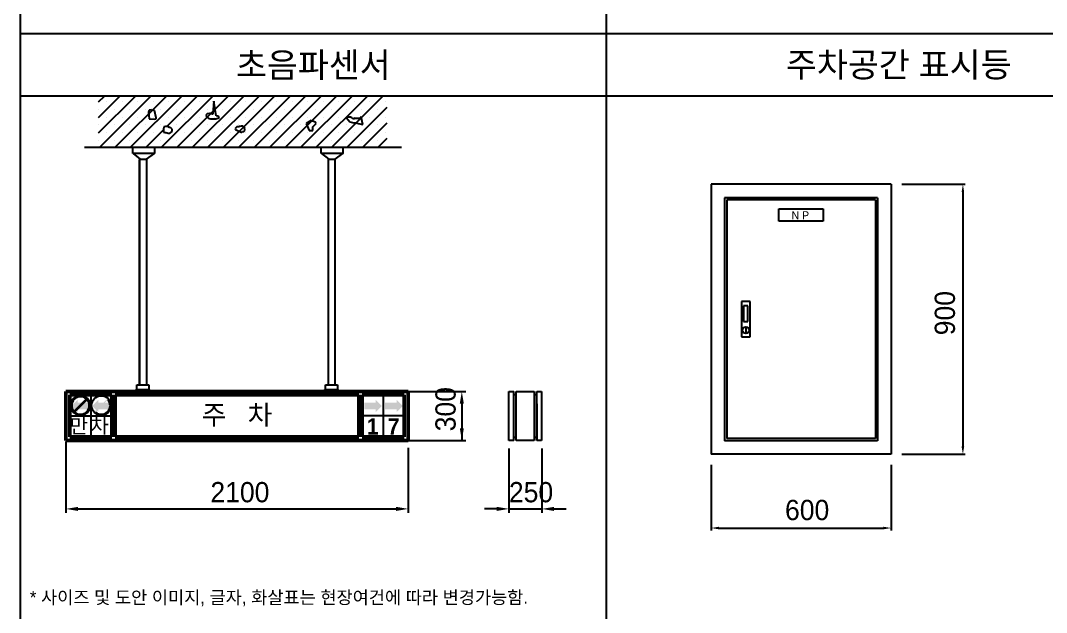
# Model space of a CAD drawing. Header units: millimetres. Extents: x 75184266 to 76346726, y -35850126 to -33679385.
# Drawn here: x 75293916 to 75430758, y -35669242 to -35590268 of the extents above; entities that cross this region are included whole.
import ezdxf
from ezdxf.enums import TextEntityAlignment as Align

# ---------------------------------------------------------------- set-up
doc = ezdxf.new("R2010")
doc.units = ezdxf.units.MM
doc.header["$LTSCALE"] = 50
doc.header["$MEASUREMENT"] = 0
doc.layers.get('0').update_dxf_attribs({"linetype": 'CONTINUOUS'})
doc.layers.add('PARKING', color=7, linetype='CONTINUOUS')
doc.layers.add('SD주차관제', color=7, linetype='CONTINUOUS')
doc.layers.add('Visible Edges', color=7, linetype='CONTINUOUS', lineweight=50)
doc.styles.add('GHS', font='')
doc.styles.get("Standard").update_dxf_attribs({"font": ''})
doc.styles.add('굴림', font='')
doc.styles.get('GHS').set_extended_font_data('Dotum')
doc.styles.get('Standard').set_extended_font_data('Malgun Gothic')
doc.styles.get('굴림').set_extended_font_data('Gulim')

# ---------------------------------------------------------------- blocks, each defined once
blk = doc.blocks.new('sdlfhsdkjf')
h = blk.add_hatch(color=12)
h.paths.add_polyline_path([(14599.5, 11052.6, 1), (14718.7, 11052.6, 1)])
h.paths.add_polyline_path([(14694.8, 11092.5), (14619.1, 11016.9, -0.945477)], flags=16)
h.paths.add_polyline_path([(14699, 11088.3, -0.945477), (14623.4, 11012.7)], flags=16)
for points in [[(14641, 11028.7), (14641, 11012.6), (14602.5, 11049.7), (14641, 11086.9), (14641, 11070.7), (14711.8, 11070.7), (14711.8, 11028.7)], [(14769, 11028.7), (14769, 11012.6), (14730.5, 11049.7), (14769, 11086.9), (14769, 11070.7), (14839.8, 11070.7), (14839.8, 11028.7)]]:
    blk.add_hatch(color=80).paths.add_polyline_path(points)
h = blk.add_hatch(color=12)
h.paths.add_polyline_path([(14727.5, 11052.6, 1), (14846.7, 11052.6, 1)])
h.paths.add_polyline_path([(14822.8, 11092.5), (14747.1, 11016.9, -0.945477)], flags=16)
h.paths.add_polyline_path([(14827, 11088.3, -0.945477), (14751.4, 11012.7)], flags=16)
at = {"color": 8}
for p, q in [((14595.1, 11116.6), (14723.1, 11116.6)), ((14595.1, 11116.6), (14595.1, 10988.6)), ((14723.1, 11116.6), (14723.1, 10988.6)), ((14723.1, 11116.6), (14851.1, 11116.6)), ((14723.1, 11116.6), (14723.1, 10988.6)), ((14851.1, 11116.6), (14851.1, 10988.6)), ((14851.1, 11116.6), (14851.1, 10988.6)), ((14595.1, 10988.6), (14723.1, 10988.6)), ((14595.1, 10988.6), (14723.1, 10988.6)), ((14595.1, 10988.6), (14595.1, 10860.6)), ((14723.1, 10988.6), (14851.1, 10988.6)), ((14723.1, 10988.6), (14723.1, 10860.6)), ((14723.1, 10988.6), (14851.1, 10988.6)), ((14723.1, 10988.6), (14723.1, 10860.6)), ((14851.1, 10988.6), (14851.1, 10860.6)), ((14851.1, 10988.6), (14851.1, 10860.6)), ((14595.1, 10860.6), (14723.1, 10860.6)), ((14723.1, 10860.6), (14851.1, 10860.6))]:
    blk.add_line(p, q, dxfattribs=at)
at = {"color": 12}
blk.add_line((14694.8, 11092.5), (14619.1, 11016.9), dxfattribs=at)
at = {"color": 1}
blk.add_line((14699, 11088.3), (14623.4, 11012.7), dxfattribs=at)
at = {"color": 12}
for centre in [(14659.1, 11052.6), (14787.1, 11052.6)]:
    blk.add_circle(centre, 59.6, dxfattribs=at)
blk.add_arc((14659.1, 11052.6), 53.6, 48.21065, 221.78935, dxfattribs=at)
at = {"color": 1}
for centre in [(14659.1, 11052.6), (14787.1, 11052.6)]:
    blk.add_arc(centre, 53.6, 228.21065, 41.78935, dxfattribs=at)
at = {"color": 12, "char_height": 90, "width": 128, "attachment_point": 5}
for s, insert in [('{\\fGulim|b1|i0|c129|p50;만}', (14648.3, 10924.6)), ('{\\fGulim|b1|i0|c129|p50;차}', (14776.3, 10924.6))]:
    blk.add_mtext(s, dxfattribs=dict(at, insert=insert))
blk = doc.blocks.new('23dfsfsdf')
for points in [[(15761.4, 10774.2), (15761.4, 10758.1), (15799.8, 10795.2), (15761.4, 10832.4), (15761.4, 10816.2), (15690.6, 10816.2), (15690.6, 10774.2)], [(15889.4, 10774.2), (15889.4, 10758.1), (15927.8, 10795.2), (15889.4, 10832.4), (15889.4, 10816.2), (15818.6, 10816.2), (15818.6, 10774.2)]]:
    blk.add_hatch(color=80).paths.add_polyline_path(points)
at = {"color": 8}
for p, q in [((15807.2, 10862.1), (15679.2, 10862.1)), ((15679.2, 10862.1), (15679.2, 10734.1)), ((15679.2, 10862.1), (15679.2, 10734.1)), ((15935.2, 10862.1), (15807.2, 10862.1)), ((15807.2, 10862.1), (15807.2, 10734.1)), ((15807.2, 10862.1), (15807.2, 10734.1)), ((15935.2, 10862.1), (15935.2, 10734.1)), ((15807.2, 10734.1), (15679.2, 10734.1)), ((15807.2, 10734.1), (15679.2, 10734.1)), ((15679.2, 10734.1), (15679.2, 10606.1)), ((15935.2, 10734.1), (15807.2, 10734.1)), ((15935.2, 10734.1), (15807.2, 10734.1)), ((15807.2, 10734.1), (15807.2, 10606.1)), ((15807.2, 10734.1), (15807.2, 10606.1)), ((15935.2, 10734.1), (15935.2, 10606.1)), ((15807.2, 10606.1), (15679.2, 10606.1)), ((15935.2, 10606.1), (15807.2, 10606.1))]:
    blk.add_line(p, q, dxfattribs=at)
blk.add_line((15679.2, 10734.1), (15679.2, 10606.1))
at = {"color": 80, "char_height": 100, "width": 128, "attachment_point": 5}
for s, insert in [('{\\fGulim|b1|i0|c129|p50;1}', (15743.2, 10670.1)), ('{\\fGulim|b1|i0|c129|p50;7}', (15871.2, 10670.1))]:
    blk.add_mtext(s, dxfattribs=dict(at, insert=insert))

msp = doc.modelspace()

# ---------------------------------------------------------------- linework, layer by layer
at = {"color": 1}
for p, q in [((75411468, -35612105.1), (75419923.5, -35612105.1)), ((75419607.6, -35613157.8), (75419607.6, -35647075.7)), ((75411468, -35648128.4), (75419923.5, -35648128.4)), ((75386026.2, -35649554.2), (75386026.2, -35658292.1)), ((75410041.8, -35649554.2), (75410041.8, -35658292.1)), ((75387078.9, -35657976.3), (75408989, -35657976.3))]:
    msp.add_line(p, q, dxfattribs=at)
for points in [[(75419432.2, -35613157.8), (75419783.1, -35613157.8), (75419607.6, -35612105.1)], [(75419432.2, -35647075.7), (75419783.1, -35647075.7), (75419607.6, -35648128.4)], [(75387078.9, -35657800.9), (75387078.9, -35658151.8), (75386026.2, -35657976.3)], [(75408989, -35657800.9), (75408989, -35658151.8), (75410041.8, -35657976.3)]]:
    msp.add_solid(points, dxfattribs=at)
at = {"layer": 'PARKING', "color": 3}
for p, q in [((75293915.7, -35756542.3), (75293915.7, -35522254.9)), ((75372011.5, -35522254.9), (75372011.5, -35756542.3)), ((75293915.7, -35591983.3), (75528203.1, -35591983.3)), ((75528203.1, -35600350.7), (75293915.7, -35600350.7))]:
    msp.add_line(p, q, dxfattribs=at)
at = {"layer": 'PARKING', "linetype": 'Continuous'}
for p, q in [((75304332.8, -35603194.4), (75307176.5, -35600350.7)), ((75304332.8, -35601130.8), (75305112.9, -35600350.7)), ((75304332.8, -35605257.9), (75309240, -35600350.7)), ((75304476.1, -35607178.2), (75311303.6, -35600350.7)), ((75306539.6, -35607178.2), (75313367.1, -35600350.7)), ((75308603.1, -35607178.2), (75315430.6, -35600350.7)), ((75312730.2, -35607178.2), (75319557.7, -35600350.7)), ((75313437.1, -35604407.8), (75317494.2, -35600350.7)), ((75314793.8, -35607178.2), (75321621.2, -35600350.7)), ((75316857.3, -35607178.2), (75323684.8, -35600350.7)), ((75318920.8, -35607178.2), (75325748.3, -35600350.7)), ((75320984.4, -35607178.2), (75327811.9, -35600350.7)), ((75323047.9, -35607178.2), (75329875.4, -35600350.7)), ((75325111.5, -35607178.2), (75331938.9, -35600350.7)), ((75327175, -35607178.2), (75334002.5, -35600350.7)), ((75329238.5, -35607178.2), (75336066, -35600350.7)), ((75331302.1, -35607178.2), (75338129.6, -35600350.7)), ((75333365.6, -35607178.2), (75340193.1, -35600350.7)), ((75335429.1, -35607178.2), (75342256.6, -35600350.7)), ((75304377.1, -35602118.3), (75304377.1, -35602118.3)), ((75305408.9, -35601086.5), (75305408.9, -35601086.5)), ((75306440.7, -35602118.3), (75306440.7, -35602118.3)), ((75307472.4, -35601086.5), (75307472.4, -35601086.5)), ((75308504.2, -35602118.3), (75308504.2, -35602118.3)), ((75309536, -35601086.5), (75309536, -35601086.5)), ((75310567.8, -35602118.3), (75310567.8, -35602118.3)), ((75311336.7, -35602166.5), (75311056.5, -35602228.8)), ((75311599.5, -35601086.5), (75311599.5, -35601086.5)), ((75312631.3, -35602118.3), (75312631.3, -35602118.3)), ((75313663.1, -35601086.5), (75313663.1, -35601086.5)), ((75314694.8, -35602118.3), (75314694.8, -35602118.3)), ((75315726.6, -35601086.5), (75315726.6, -35601086.5)), ((75316758.4, -35602118.3), (75316758.4, -35602118.3)), ((75317790.1, -35601086.5), (75317790.1, -35601086.5)), ((75318821.9, -35602118.3), (75318821.9, -35602118.3)), ((75319679.1, -35601014.8), (75319554.6, -35602758)), ((75320021.5, -35602975.9), (75319679.1, -35601014.8)), ((75319853.7, -35601086.5), (75319853.7, -35601086.5)), ((75320885.4, -35602118.3), (75320885.4, -35602118.3)), ((75321917.2, -35601086.5), (75321917.2, -35601086.5)), ((75322949, -35602118.3), (75322949, -35602118.3)), ((75323980.7, -35601086.5), (75323980.7, -35601086.5)), ((75325012.5, -35602118.3), (75325012.5, -35602118.3)), ((75326044.3, -35601086.5), (75326044.3, -35601086.5)), ((75327076.1, -35602118.3), (75327076.1, -35602118.3)), ((75328107.8, -35601086.5), (75328107.8, -35601086.5)), ((75329139.6, -35602118.3), (75329139.6, -35602118.3)), ((75330171.4, -35601086.5), (75330171.4, -35601086.5)), ((75331203.1, -35602118.3), (75331203.1, -35602118.3)), ((75332234.9, -35601086.5), (75332234.9, -35601086.5)), ((75333266.7, -35602118.3), (75333266.7, -35602118.3)), ((75334298.4, -35601086.5), (75334298.4, -35601086.5)), ((75335330.2, -35602118.3), (75335330.2, -35602118.3)), ((75336362, -35601086.5), (75336362, -35601086.5)), ((75337393.7, -35602118.3), (75337393.7, -35602118.3)), ((75337492.7, -35607178.2), (75342828.2, -35601842.6)), ((75338425.5, -35601086.5), (75338425.5, -35601086.5)), ((75339457.3, -35602118.3), (75339457.3, -35602118.3)), ((75340489.1, -35601086.5), (75340489.1, -35601086.5)), ((75341520.8, -35602118.3), (75341520.8, -35602118.3)), ((75342552.6, -35601086.5), (75342552.6, -35601086.5)), ((75305408.9, -35603150), (75305408.9, -35603150)), ((75307472.4, -35603150), (75307472.4, -35603150)), ((75309536, -35603150), (75309536, -35603150)), ((75311056.5, -35602228.8), (75310994.3, -35602508.9)), ((75310994.3, -35602508.9), (75311056.5, -35603380.5)), ((75311056.5, -35603380.5), (75311803.6, -35603442.8)), ((75311741.4, -35602291), (75311399, -35602228.8)), ((75311599.5, -35603150), (75311599.5, -35603150)), ((75311803.6, -35602291), (75311741.4, -35602291)), ((75312021.5, -35603256), (75311803.6, -35602291)), ((75311803.6, -35603442.8), (75312021.5, -35603380.5)), ((75311803.6, -35603442.8), (75311803.6, -35603442.8)), ((75312021.5, -35603380.5), (75312021.5, -35603256)), ((75313663.1, -35603150), (75313663.1, -35603150)), ((75315726.6, -35603150), (75315726.6, -35603150)), ((75317790.1, -35603150), (75317790.1, -35603150)), ((75318807.5, -35602695.7), (75318620.7, -35602913.6)), ((75318620.7, -35602913.6), (75318745.2, -35603162.6)), ((75318745.2, -35603162.6), (75319025.4, -35603318.3)), ((75319430.1, -35602633.4), (75318807.5, -35602695.7)), ((75319025.4, -35603318.3), (75319274.4, -35603380.5)), ((75319274.4, -35603380.5), (75319959.3, -35603380.5)), ((75319430.1, -35602758), (75319367.8, -35602695.7)), ((75319554.6, -35602758), (75319430.1, -35602758)), ((75319853.7, -35603150), (75319853.7, -35603150)), ((75319959.3, -35603380.5), (75320426.2, -35603256)), ((75320301.7, -35603038.1), (75320021.5, -35602975.9)), ((75320426.2, -35603256), (75320301.7, -35603038.1)), ((75321917.2, -35603150), (75321917.2, -35603150)), ((75323980.7, -35603150), (75323980.7, -35603150)), ((75326044.3, -35603150), (75326044.3, -35603150)), ((75328107.8, -35603150), (75328107.8, -35603150)), ((75330171.4, -35603150), (75330171.4, -35603150)), ((75332234.9, -35603150), (75332234.9, -35603150)), ((75334298.4, -35603150), (75334298.4, -35603150)), ((75336362, -35603150), (75336362, -35603150)), ((75337629.8, -35603162.6), (75337380.8, -35603256)), ((75337380.8, -35603256), (75337629.8, -35603505)), ((75337909.9, -35603162.6), (75337629.8, -35603162.6)), ((75337629.8, -35603505), (75337847.7, -35603785.2)), ((75338127.8, -35603256), (75337909.9, -35603162.6)), ((75338252.4, -35603380.5), (75338127.8, -35603256)), ((75338470.2, -35603380.5), (75338252.4, -35603380.5)), ((75338594.8, -35603318.3), (75338376.9, -35603318.3)), ((75338425.5, -35603150), (75338425.5, -35603150)), ((75338874.9, -35603318.3), (75338594.8, -35603318.3)), ((75339061.7, -35603318.3), (75338874.9, -35603318.3)), ((75339217.3, -35603318.3), (75339061.7, -35603318.3)), ((75339341.8, -35603100.4), (75339217.3, -35603318.3)), ((75339559.7, -35604127.6), (75339341.8, -35603100.4)), ((75340489.1, -35603150), (75340489.1, -35603150)), ((75342552.6, -35603150), (75342552.6, -35603150)), ((75304377.1, -35604181.8), (75304377.1, -35604181.8)), ((75306440.7, -35604181.8), (75306440.7, -35604181.8)), ((75308504.2, -35604181.8), (75308504.2, -35604181.8)), ((75310567.8, -35604181.8), (75310567.8, -35604181.8)), ((75310666.7, -35607178.2), (75312986.5, -35604858.4)), ((75312631.3, -35604181.8), (75312631.3, -35604181.8)), ((75313048.8, -35604470), (75312986.5, -35604750.2)), ((75312986.5, -35604750.2), (75312986.5, -35605154.8)), ((75313235.5, -35604407.8), (75313048.8, -35604470)), ((75313453.4, -35604407.8), (75313235.5, -35604407.8)), ((75313577.9, -35604407.8), (75313453.4, -35604407.8)), ((75313795.8, -35604532.3), (75313577.9, -35604407.8)), ((75313982.6, -35604594.5), (75313795.8, -35604532.3)), ((75314138.2, -35604750.2), (75313982.6, -35604594.5)), ((75314138.2, -35605092.6), (75314138.2, -35604750.2)), ((75314694.8, -35604181.8), (75314694.8, -35604181.8)), ((75316758.4, -35604181.8), (75316758.4, -35604181.8)), ((75318821.9, -35604181.8), (75318821.9, -35604181.8)), ((75320885.4, -35604181.8), (75320885.4, -35604181.8)), ((75322667.4, -35604532.3), (75322542.9, -35604656.8)), ((75322542.9, -35604656.8), (75322605.2, -35604812.4)), ((75322605.2, -35604812.4), (75322947.6, -35604999.2)), ((75322760.8, -35604470), (75322667.4, -35604532.3)), ((75323072.1, -35604470), (75322760.8, -35604470)), ((75322949, -35604181.8), (75322949, -35604181.8)), ((75323165.5, -35604407.8), (75323072.1, -35604407.8)), ((75323352.2, -35604345.5), (75323165.5, -35604407.8)), ((75323570.1, -35604345.5), (75323352.2, -35604345.5)), ((75323694.7, -35604470), (75323570.1, -35604345.5)), ((75323819.2, -35604656.8), (75323694.7, -35604470)), ((75323819.2, -35604750.2), (75323819.2, -35604656.8)), ((75323819.2, -35604936.9), (75323819.2, -35604750.2)), ((75325012.5, -35604181.8), (75325012.5, -35604181.8)), ((75327076.1, -35604181.8), (75327076.1, -35604181.8)), ((75329139.6, -35604181.8), (75329139.6, -35604181.8)), ((75331203.1, -35604181.8), (75331203.1, -35604181.8)), ((75332680.4, -35603598.4), (75331995.6, -35604003.1)), ((75331995.6, -35604003.1), (75332431.3, -35604936.9)), ((75333240.7, -35603847.4), (75332742.6, -35603660.7)), ((75332898.3, -35604470), (75333365.2, -35604003.1)), ((75332898.3, -35604936.9), (75332898.3, -35604470)), ((75333365.2, -35604003.1), (75333240.7, -35603847.4)), ((75333266.7, -35604181.8), (75333266.7, -35604181.8)), ((75335330.2, -35604181.8), (75335330.2, -35604181.8)), ((75337393.7, -35604181.8), (75337393.7, -35604181.8)), ((75337847.7, -35603785.2), (75338376.9, -35603909.7)), ((75338376.9, -35603909.7), (75338532.5, -35603909.7)), ((75338532.5, -35603909.7), (75339559.7, -35604127.6)), ((75339457.3, -35604181.8), (75339457.3, -35604181.8)), ((75339556.2, -35607178.2), (75342828.2, -35603906.2)), ((75341520.8, -35604181.8), (75341520.8, -35604181.8)), ((75304377.1, -35606245.3), (75304377.1, -35606245.3)), ((75305408.9, -35605213.6), (75305408.9, -35605213.6)), ((75306440.7, -35606245.3), (75306440.7, -35606245.3)), ((75307472.4, -35605213.6), (75307472.4, -35605213.6)), ((75308504.2, -35606245.3), (75308504.2, -35606245.3)), ((75309536, -35605213.6), (75309536, -35605213.6)), ((75310567.8, -35606245.3), (75310567.8, -35606245.3)), ((75311599.5, -35605213.6), (75311599.5, -35605213.6)), ((75312631.3, -35606245.3), (75312631.3, -35606245.3)), ((75312986.5, -35605154.8), (75313173.3, -35605217.1)), ((75313173.3, -35605217.1), (75313297.8, -35605217.1)), ((75313297.8, -35605217.1), (75313795.8, -35605341.6)), ((75313795.8, -35605341.6), (75314138.2, -35605092.6)), ((75313795.8, -35605341.6), (75313795.8, -35605341.6)), ((75314694.8, -35606245.3), (75314694.8, -35606245.3)), ((75315726.6, -35605213.6), (75315726.6, -35605213.6)), ((75316758.4, -35606245.3), (75316758.4, -35606245.3)), ((75317790.1, -35605213.6), (75317790.1, -35605213.6)), ((75318821.9, -35606245.3), (75318821.9, -35606245.3)), ((75319853.7, -35605213.6), (75319853.7, -35605213.6)), ((75320885.4, -35606245.3), (75320885.4, -35606245.3)), ((75321917.2, -35605213.6), (75321917.2, -35605213.6)), ((75322947.6, -35604999.2), (75323352.2, -35605154.8)), ((75322949, -35606245.3), (75322949, -35606245.3)), ((75323352.2, -35605154.8), (75323414.5, -35605154.8)), ((75323414.5, -35605154.8), (75323507.9, -35605092.6)), ((75323414.5, -35605154.8), (75323414.5, -35605154.8)), ((75323507.9, -35605092.6), (75323694.7, -35605092.6)), ((75323694.7, -35605092.6), (75323819.2, -35604936.9)), ((75323980.7, -35605213.6), (75323980.7, -35605213.6)), ((75325012.5, -35606245.3), (75325012.5, -35606245.3)), ((75326044.3, -35605213.6), (75326044.3, -35605213.6)), ((75327076.1, -35606245.3), (75327076.1, -35606245.3)), ((75328107.8, -35605213.6), (75328107.8, -35605213.6)), ((75329139.6, -35606245.3), (75329139.6, -35606245.3)), ((75330171.4, -35605213.6), (75330171.4, -35605213.6)), ((75331203.1, -35606245.3), (75331203.1, -35606245.3)), ((75332234.9, -35605213.6), (75332234.9, -35605213.6)), ((75332431.3, -35604936.9), (75332898.3, -35604936.9)), ((75333266.7, -35606245.3), (75333266.7, -35606245.3)), ((75334298.4, -35605213.6), (75334298.4, -35605213.6)), ((75335330.2, -35606245.3), (75335330.2, -35606245.3)), ((75336362, -35605213.6), (75336362, -35605213.6)), ((75337393.7, -35606245.3), (75337393.7, -35606245.3)), ((75338425.5, -35605213.6), (75338425.5, -35605213.6)), ((75339457.3, -35606245.3), (75339457.3, -35606245.3)), ((75340489.1, -35605213.6), (75340489.1, -35605213.6)), ((75341520.8, -35606245.3), (75341520.8, -35606245.3)), ((75341619.8, -35607178.2), (75342828.2, -35605969.7)), ((75342552.6, -35605213.6), (75342552.6, -35605213.6)), ((75302465.1, -35607178.2), (75344747.8, -35607178.2)), ((75308887.9, -35607987.5), (75308887.9, -35607178.2)), ((75311814, -35607987.5), (75311814, -35607178.2)), ((75334029.3, -35607987.5), (75334029.3, -35607178.2)), ((75336955.3, -35607987.5), (75336955.3, -35607178.2)), ((75311845.1, -35607987.5), (75308887.9, -35607987.5)), ((75308919.1, -35608018.6), (75309884, -35608765.7)), ((75309759.5, -35608765.7), (75310724.5, -35608765.7)), ((75309759.5, -35608796.9), (75309759.5, -35638887.4)), ((75309790.7, -35608796.9), (75309790.7, -35638887.4)), ((75310724.5, -35608765.7), (75311782.9, -35608018.6)), ((75310724.5, -35608796.9), (75310724.5, -35638887.4)), ((75310724.5, -35608796.9), (75310724.5, -35638887.4)), ((75336986.5, -35607987.5), (75334029.3, -35607987.5)), ((75334060.4, -35608018.6), (75335025.4, -35608765.7)), ((75334900.9, -35608765.7), (75335865.8, -35608765.7)), ((75334932, -35608796.9), (75334932, -35638856.3)), ((75335834.7, -35608796.9), (75335834.7, -35638856.3)), ((75335865.8, -35608765.7), (75336924.2, -35608018.6)), ((75410041.8, -35612105.1), (75386026.2, -35612105.1)), ((75386026.2, -35612105.1), (75386026.2, -35648128.4)), ((75410041.8, -35612105.1), (75410041.8, -35648128.4)), ((75408240.6, -35613906.2), (75387827.4, -35613906.2)), ((75387827.4, -35613906.2), (75387827.4, -35646327.3)), ((75407940.4, -35614206.4), (75388127.6, -35614206.4)), ((75388127.6, -35614206.4), (75388127.6, -35646027.1)), ((75407940.4, -35614206.4), (75407940.4, -35646027.1)), ((75408240.6, -35613906.2), (75408240.6, -35646327.3)), ((75395075.3, -35617021.1), (75395075.3, -35615407.2)), ((75395075.3, -35615407.2), (75400992.7, -35615407.2)), ((75400992.7, -35615407.2), (75400992.7, -35617021.1)), ((75400992.7, -35617021.1), (75395075.3, -35617021.1)), ((75391237.6, -35627763.2), (75390060.8, -35627763.2)), ((75390060.8, -35627763.2), (75390060.8, -35632470.3)), ((75391237.6, -35632470.3), (75391237.6, -35627763.2)), ((75390355, -35628351.6), (75390355, -35630410.9)), ((75390943.4, -35628351.6), (75390355, -35628351.6)), ((75390943.4, -35630410.9), (75390943.4, -35628351.6)), ((75390355, -35630410.9), (75390943.4, -35630410.9)), ((75390649.2, -35631293.5), (75390649.2, -35631881.9)), ((75390060.8, -35632470.3), (75391237.6, -35632470.3)), ((75309448.2, -35638887.4), (75311035.8, -35638887.4)), ((75309448.2, -35639541.1), (75309448.2, -35638887.4)), ((75311035.8, -35638887.4), (75311035.8, -35639541.1)), ((75334589.6, -35638887.4), (75336177.1, -35638887.4)), ((75334589.6, -35639541.1), (75334589.6, -35638887.4)), ((75336177.1, -35638887.4), (75336177.1, -35639541.1)), ((75309448.2, -35639541.1), (75309043.6, -35639759)), ((75309043.6, -35639759), (75311409.3, -35639759)), ((75311035.8, -35639541.1), (75309448.2, -35639541.1)), ((75311409.3, -35639759), (75311035.8, -35639510)), ((75334589.6, -35639541.1), (75334184.9, -35639759)), ((75334184.9, -35639759), (75336550.7, -35639759)), ((75336177.1, -35639541.1), (75334589.6, -35639541.1)), ((75336550.7, -35639759), (75336177.1, -35639510)), ((75359067, -35639759), (75359719.6, -35639759)), ((75359067, -35646285.6), (75359067, -35639759)), ((75359719.6, -35646285.6), (75359719.6, -35639759)), ((75359719.6, -35640168), (75360019.8, -35640168)), ((75360046, -35639759), (75362439, -35639759)), ((75360046, -35646285.6), (75360046, -35639759)), ((75362439, -35639759), (75362439, -35646285.6)), ((75362465.1, -35640168), (75362765.4, -35640168)), ((75362765.4, -35639759), (75363418, -35639759)), ((75362765.4, -35646285.6), (75362765.4, -35639759)), ((75363418, -35639759), (75363418, -35646285.6)), ((75362769, -35641412.1), (75362769, -35646251.5)), ((75360019.8, -35645876.6), (75359719.6, -35645876.6)), ((75362765.4, -35645876.6), (75362465.1, -35645876.6)), ((75359719.6, -35646285.6), (75359067, -35646285.6)), ((75362439, -35646285.6), (75360046, -35646285.6)), ((75363418, -35646285.6), (75362765.4, -35646285.6)), ((75408240.6, -35646327.3), (75387827.4, -35646327.3)), ((75407940.4, -35646027.1), (75388127.6, -35646027.1)), ((75410041.8, -35648128.4), (75386026.2, -35648128.4))]:
    msp.add_line(p, q, dxfattribs=at)
at = {"layer": 'PARKING', "color": 1}
for p, q in [((75344282, -35639759), (75353317.6, -35639759)), ((75352776.9, -35641412.1), (75352776.9, -35646251.5)), ((75299954.1, -35646415.6), (75299954.1, -35655963.2)), ((75344282, -35646285.6), (75353317.6, -35646285.6)), ((75345640.1, -35647262.4), (75345640.1, -35655963.2)), ((75359067, -35647351.7), (75359067, -35655963.2)), ((75363446.4, -35647351.7), (75363446.4, -35655963.2)), ((75301576.1, -35655422.6), (75344018.2, -35655422.6)), ((75357445, -35655422.6), (75355823, -35655422.6)), ((75359067, -35655422.6), (75363446.4, -35655422.6)), ((75365068.4, -35655422.6), (75366690.4, -35655422.6))]:
    msp.add_line(p, q, dxfattribs=at)
at = {"layer": 'PARKING', "linetype": 'Continuous'}
msp.add_circle((75390649.2, -35631587.7), 441.3, dxfattribs=at)
for centre, start, end in [((75360019.8, -35640141.9), 270, 0), ((75362465.1, -35640141.9), 180, 270), ((75360019.8, -35645902.7), 0, 90), ((75362465.1, -35645902.7), 90, 180)]:
    msp.add_arc(centre, 26.1, start, end, dxfattribs=at)
at = {"layer": 'PARKING', "color": 1}
for points in [[(75352506.6, -35641381), (75353047.3, -35641381), (75352776.9, -35639759)], [(75352506.6, -35644663.6), (75353047.3, -35644663.6), (75352776.9, -35646285.6)], [(75301576.1, -35655152.2), (75301576.1, -35655692.9), (75299954.1, -35655422.6)], [(75344018.2, -35655152.2), (75344018.2, -35655692.9), (75345640.1, -35655422.6)], [(75357445, -35655152.2), (75357445, -35655692.9), (75359067, -35655422.6)], [(75365068.4, -35655152.2), (75365068.4, -35655692.9), (75363446.4, -35655422.6)]]:
    msp.add_solid(points, dxfattribs=at)
at = {"layer": 'Visible Edges'}
for p, q in [((75299954.1, -35639759), (75345640.1, -35639759)), ((75299954.1, -35639759), (75299954.1, -35646285.6)), ((75300498, -35640215.8), (75306110.8, -35640215.8)), ((75300498, -35645828.7), (75300498, -35640215.8)), ((75306110.8, -35645828.7), (75306110.8, -35640215.8)), ((75306545.9, -35640215.8), (75339048.3, -35640215.8)), ((75306545.9, -35645828.7), (75306545.9, -35640215.8)), ((75339048.3, -35645828.7), (75339048.3, -35640215.8)), ((75339483.4, -35640215.8), (75345096.3, -35640215.8)), ((75339483.4, -35645828.7), (75339483.4, -35640215.8)), ((75345096.3, -35640215.8), (75345096.3, -35645828.7)), ((75345640.1, -35639759), (75345640.1, -35646285.6)), ((75306110.8, -35645828.7), (75300498, -35645828.7)), ((75339048.3, -35645828.7), (75306545.9, -35645828.7)), ((75345096.3, -35645828.7), (75339483.4, -35645828.7)), ((75345640.1, -35646285.6), (75299954.1, -35646285.6))]:
    msp.add_line(p, q, dxfattribs=at).dxf.unprotected_set("ltscale", 0)

# ---------------------------------------------------------------- block references
at = {"xscale": 21.75526256114244, "yscale": 21.75526251643896, "zscale": 21.75526252999799}
for name, p in [('sdlfhsdkjf', (74982999.8, -35882082.2)), ('23dfsfsdf', (74998399.5, -35876545.5))]:
    msp.add_blockref(name, p, dxfattribs=at)

# ---------------------------------------------------------------- texts
at = {"color": 7, "style": 'GHS'}
msp.add_text('초음파센서', height=3289.7, dxfattribs=at).set_placement((75332963.6, -35596167), align=Align.MIDDLE)
msp.add_text('주차공간 표시등', height=3289.7, dxfattribs=at).set_placement((75411059.4, -35596167), align=Align.MIDDLE_CENTER)
at = {"insert": (75322797.1, -35643022.3), "char_height": 2610.632, "width": 32241.299, "attachment_point": 5}
msp.add_mtext('{\\fGulim|b1|i0|c129|p50;주   차}', dxfattribs=at)
at = {"layer": 'PARKING', "linetype": 'Continuous', "style": 'GHS'}
msp.add_text('N P', height=1075.9, dxfattribs=at).set_placement((75396753.4, -35616789))
at = {"layer": 'PARKING', "style": 'GHS'}
for s, p in [('900', (75418552.1, -35632257.3)), ('300', (75351952.2, -35645071.9))]:
    msp.add_text(s, height=2703.32, rotation=90, dxfattribs=at).set_placement(p)
for s, p in [('2100', (75319245.3, -35654541.5)), ('250', (75359058.6, -35654541.5)), ('600', (75395885.1, -35656920.8))]:
    msp.add_text(s, height=2703.32, dxfattribs=at).set_placement(p)
at = {"layer": 'SD주차관제', "style": '굴림'}
msp.add_text('* 사이즈 및 도안 이미지, 글자, 화살표는 현장여건에 따라 변경가능함.', height=1714.597, dxfattribs=at).set_placement((75295158.1, -35668086.6, 0))

doc.saveas('drawing.dxf')
